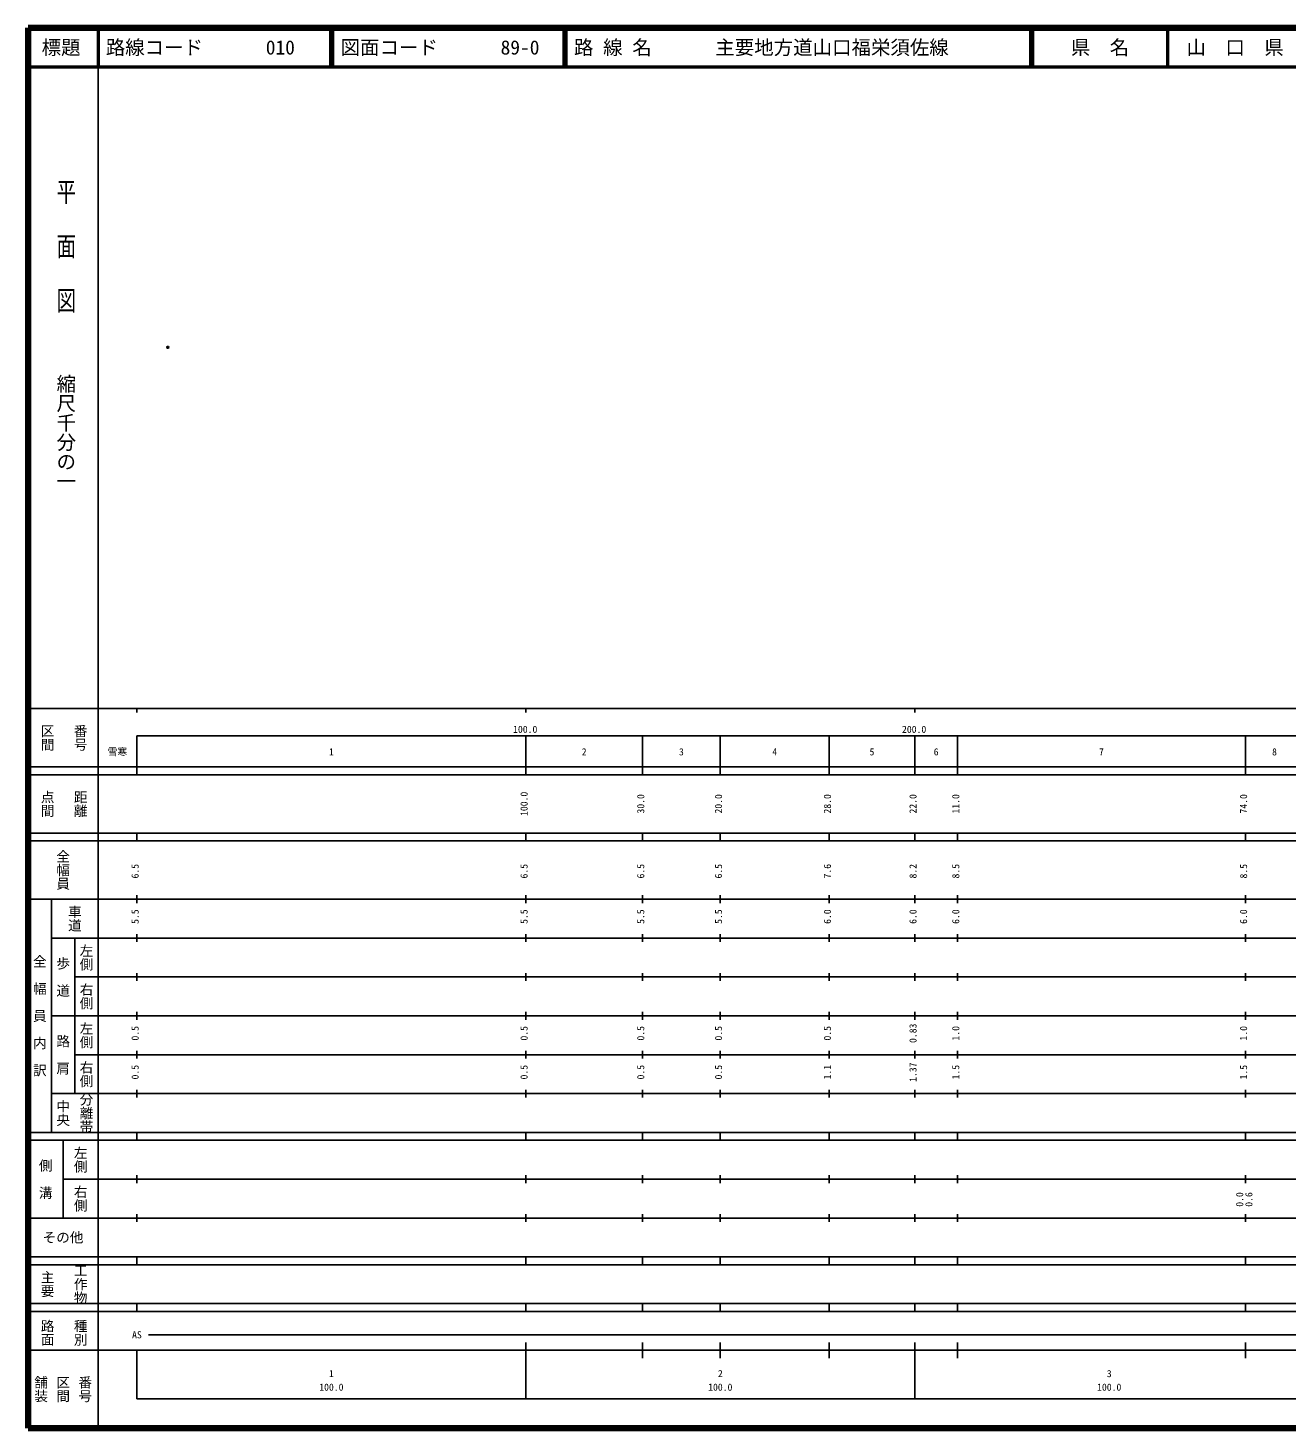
# Model space of a CAD drawing. Units: millimetres on the paper. Extents: x 40 to 680, y 20 to 380.
# Drawn here: x 40 to 363.7, y 20 to 380 of the extents above; entities that cross this region are included whole.
import ezdxf
from ezdxf.enums import TextEntityAlignment as Align

# ---------------------------------------------------------------- set-up
doc = ezdxf.new("R2010")
doc.units = ezdxf.units.MM
doc.header["$PDMODE"] = 32
doc.header["$PDSIZE"] = 0.5
doc.layers.add('M-OTRS', color=6, linetype='Continuous')
doc.layers.add('M-TTL-TXT', color=7, linetype='Continuous')
for name, color, linetype, lineweight in [('M-TTL', 2, 'Continuous', 140), ('M-TTL-BAND', 7, 'Continuous', 25), ('M-TTL-LINE', 7, 'Continuous', 50)]:
    doc.layers.add(name, color=color, linetype=linetype, lineweight=lineweight)
doc.styles.add('@ＭＳ ゴシック', font='')
doc.styles.add('ＭＳ ゴシック', font='')
doc.styles.get('@ＭＳ ゴシック').set_extended_font_data('@MS Gothic')
doc.styles.get('ＭＳ ゴシック').set_extended_font_data('MS Gothic')

msp = doc.modelspace()

# ---------------------------------------------------------------- linework, layer by layer
at = {"layer": 'M-OTRS'}
msp.add_point((75.92, 297.89), dxfattribs=at)
at = {"layer": 'M-TTL'}
for p, q in [((40, 380), (40, 20)), ((680, 380), (40, 380)), ((40, 20), (680, 20))]:
    msp.add_line(p, q, dxfattribs=at)
at = {"layer": 'M-TTL-BAND'}
for p, q in [((58, 370), (58, 20)), ((40, 205), (579, 205)), ((68, 205), (68, 204)), ((168, 205), (168, 204)), ((268, 205), (268, 204)), ((68, 198), (579, 198)), ((68, 198), (68, 188)), ((168, 188), (168, 198)), ((198, 188), (198, 198)), ((218, 188), (218, 198)), ((246, 188), (246, 198)), ((268, 188), (268, 198)), ((279, 188), (279, 198)), ((353, 188), (353, 198)), ((40, 190), (579, 190)), ((40, 188), (579, 188)), ((40, 173), (579, 173)), ((68, 171), (68, 173)), ((168, 171), (168, 173)), ((198, 171), (198, 173)), ((218, 171), (218, 173)), ((246, 171), (246, 173)), ((268, 171), (268, 173)), ((279, 171), (279, 173)), ((353, 171), (353, 173)), ((40, 171), (579, 171)), ((40, 156), (579, 156)), ((46, 96), (46, 156)), ((68, 155), (68, 157)), ((168, 155), (168, 157)), ((198, 155), (198, 157)), ((218, 155), (218, 157)), ((246, 155), (246, 157)), ((268, 155), (268, 157)), ((279, 155), (279, 157)), ((353, 155), (353, 157)), ((46, 146), (579, 146)), ((52, 146), (52, 106)), ((68, 145), (68, 147)), ((168, 145), (168, 147)), ((198, 145), (198, 147)), ((218, 145), (218, 147)), ((246, 145), (246, 147)), ((268, 145), (268, 147)), ((279, 145), (279, 147)), ((353, 145), (353, 147)), ((68, 135), (68, 137)), ((168, 135), (168, 137)), ((198, 135), (198, 137)), ((218, 135), (218, 137)), ((246, 135), (246, 137)), ((268, 135), (268, 137)), ((279, 135), (279, 137)), ((353, 135), (353, 137)), ((52, 136), (579, 136)), ((46, 126), (579, 126)), ((68, 125), (68, 127)), ((168, 125), (168, 127)), ((198, 125), (198, 127)), ((218, 125), (218, 127)), ((246, 125), (246, 127)), ((268, 125), (268, 127)), ((279, 125), (279, 127)), ((353, 125), (353, 127)), ((52, 116), (579, 116)), ((68, 115), (68, 117)), ((168, 115), (168, 117)), ((198, 115), (198, 117)), ((218, 115), (218, 117)), ((246, 115), (246, 117)), ((268, 115), (268, 117)), ((279, 115), (279, 117)), ((353, 115), (353, 117)), ((46, 106), (579, 106)), ((68, 105), (68, 107)), ((168, 105), (168, 107)), ((198, 105), (198, 107)), ((218, 105), (218, 107)), ((246, 105), (246, 107)), ((268, 105), (268, 107)), ((279, 105), (279, 107)), ((353, 105), (353, 107)), ((40, 96), (579, 96)), ((40, 94), (579, 94)), ((49, 94), (49, 74)), ((68, 94), (68, 96)), ((168, 94), (168, 96)), ((198, 94), (198, 96)), ((218, 94), (218, 96)), ((246, 94), (246, 96)), ((268, 94), (268, 96)), ((279, 94), (279, 96)), ((353, 94), (353, 96)), ((49, 84), (579, 84)), ((68, 83), (68, 85)), ((168, 83), (168, 85)), ((198, 83), (198, 85)), ((218, 83), (218, 85)), ((246, 83), (246, 85)), ((268, 83), (268, 85)), ((279, 83), (279, 85)), ((353, 83), (353, 85)), ((40, 74), (579, 74)), ((68, 73), (68, 75)), ((168, 73), (168, 75)), ((198, 73), (198, 75)), ((218, 73), (218, 75)), ((246, 73), (246, 75)), ((268, 73), (268, 75)), ((279, 73), (279, 75)), ((353, 73), (353, 75)), ((40, 64), (579, 64)), ((40, 62), (579, 62)), ((68, 62), (68, 64)), ((168, 62), (168, 64)), ((198, 62), (198, 64)), ((218, 62), (218, 64)), ((246, 62), (246, 64)), ((268, 62), (268, 64)), ((279, 62), (279, 64)), ((353, 62), (353, 64)), ((40, 52), (579, 52)), ((68, 50), (68, 52)), ((168, 50), (168, 52)), ((198, 50), (198, 52)), ((218, 50), (218, 52)), ((246, 50), (246, 52)), ((268, 50), (268, 52)), ((279, 50), (279, 52)), ((353, 50), (353, 52)), ((40, 50), (579, 50)), ((71, 44), (565, 44)), ((40, 40), (579, 40)), ((68, 40), (68, 27.5)), ((168, 27.5), (168, 42)), ((198, 38), (198, 42)), ((218, 38), (218, 42)), ((246, 38), (246, 42)), ((268, 27.5), (268, 42)), ((279, 38), (279, 42)), ((353, 38), (353, 42)), ((68, 27.5), (579, 27.5))]:
    msp.add_line(p, q, dxfattribs=at)
at = {"layer": 'M-TTL-LINE'}
for p, q in [((58, 380), (58, 370)), ((117.75, 380), (117.75, 370)), ((118.25, 380), (118.25, 370)), ((177.75, 380), (177.75, 370)), ((178.25, 380), (178.25, 370)), ((297.75, 380), (297.75, 370)), ((298.25, 380), (298.25, 370)), ((333, 380), (333, 370)), ((40, 370), (680, 370))]:
    msp.add_line(p, q, dxfattribs=at)

# ---------------------------------------------------------------- texts
at = {"layer": 'M-TTL-BAND', "style": '@ＭＳ ゴシック', "width": 1.4}
msp.add_text('平  面  図', height=3.666, rotation=270, dxfattribs=at).set_placement((49.777, 306.475), align=Align.MIDDLE_RIGHT)
at = {"layer": 'M-TTL-BAND', "style": '@ＭＳ ゴシック'}
msp.add_text('縮尺千分の一', height=3.666, rotation=270, dxfattribs=at).set_placement((49.777, 261.03), align=Align.MIDDLE_RIGHT)
for s, p in [('区間', (45, 197.5)), ('番号', (53.5, 197.5)), ('点間', (45, 180.5)), ('距離', (53.5, 180.5)), ('全幅員', (49, 163.5)), ('車道', (52, 151)), ('左側', (55, 141)), ('全\u3000幅\u3000員\u3000内\u3000訳', (43, 126)), ('歩\u3000道', (49, 136)), ('右側', (55, 131)), ('左側', (55, 121)), ('路\u3000肩', (49, 116)), ('右側', (55, 111)), ('分離帯', (55, 101)), ('中央', (49, 101)), ('左側', (53.5, 89)), ('側\u3000溝', (44.5, 84)), ('右側', (53.5, 79)), ('工作物', (53.5, 57)), ('主要', (45, 57)), ('路面', (45, 44.5)), ('種別', (53.5, 44.5)), ('舗装', (43.333, 30)), ('区間', (49, 30)), ('番号', (54.667, 30))]:
    msp.add_text(s, height=2.566, rotation=270, dxfattribs=at).set_placement(p, align=Align.MIDDLE_CENTER)
at = {"layer": 'M-TTL-BAND', "style": 'ＭＳ ゴシック'}
for s, p in [('100.0', (167.844, 198.195)), ('200.0', (267.844, 198.195)), ('雪寒', (62.996, 192.405)), ('1', (118, 192.405)), ('2', (183, 192.405)), ('3', (208, 192.405)), ('4', (232, 192.405)), ('5', (257, 192.405)), ('6', (273.5, 192.405)), ('7', (316, 192.405)), ('8', (360.5, 192.405)), ('AS', (68, 42.5)), ('1', (118, 32.523)), ('2', (218, 32.523)), ('3', (318, 32.523)), ('100.0', (118, 29.033)), ('100.0', (218, 29.033)), ('100.0', (318, 29.033))]:
    msp.add_text(s, height=1.833, dxfattribs=at).set_placement(p, align=Align.BOTTOM_CENTER)
for s, p in [('100.0', (169, 180.5)), ('30.0', (199, 180.5)), ('20.0', (219, 180.5)), ('28.0', (247, 180.5)), ('22.0', (269, 180.5)), ('11.0', (280, 180.5)), ('74.0', (354, 180.5)), ('6.5', (69, 163.174)), ('6.5', (169, 163.174)), ('6.5', (199, 163.174)), ('6.5', (219, 163.174)), ('7.6', (247, 163.174)), ('8.2', (269, 163.174)), ('8.5', (280, 163.174)), ('8.5', (354, 163.174)), ('5.5', (69, 151.5)), ('5.5', (169, 151.5)), ('5.5', (199, 151.5)), ('5.5', (219, 151.5)), ('6.0', (247, 151.5)), ('6.0', (269, 151.5)), ('6.0', (280, 151.5)), ('6.0', (354, 151.5)), ('0.5', (69, 121.5)), ('0.5', (169, 121.5)), ('0.5', (199, 121.5)), ('0.5', (219, 121.5)), ('0.5', (247, 121.5)), ('0.83', (269, 121.5)), ('1.0', (280, 121.5)), ('1.0', (354, 121.5)), ('0.5', (69, 111.5)), ('0.5', (169, 111.5)), ('0.5', (199, 111.5)), ('0.5', (219, 111.5)), ('1.1', (247, 111.5)), ('1.37', (269, 111.5)), ('1.5', (280, 111.5)), ('1.5', (354, 111.5)), ('0.0', (353, 78.764)), ('0.6', (355.37, 78.764))]:
    msp.add_text(s, height=1.833, rotation=90, dxfattribs=at).set_placement(p, align=Align.BOTTOM_CENTER)
msp.add_text('その他', height=2.566, dxfattribs=at).set_placement((49, 69), align=Align.MIDDLE_CENTER)
at = {"layer": 'M-TTL-TXT', "style": 'ＭＳ ゴシック'}
for s, p in [('標題', (48.5, 375)), ('県\u3000名', (315.625, 375)), ('山\u3000口\u3000県', (350.375, 375))]:
    msp.add_text(s, height=3.666, dxfattribs=at).set_placement(p, align=Align.MIDDLE_CENTER)
for s, p in [('路線コード', (60, 375)), ('010', (101.142, 375)), ('図面コード', (120.38, 375)), ('89-0', (161.521, 375)), ('路 線 名', (180.38, 375)), ('主要地方道山口福栄須佐線', (216.734, 375))]:
    msp.add_text(s, height=3.666, dxfattribs=at).set_placement(p, align=Align.MIDDLE_LEFT)

doc.saveas('drawing.dxf')
